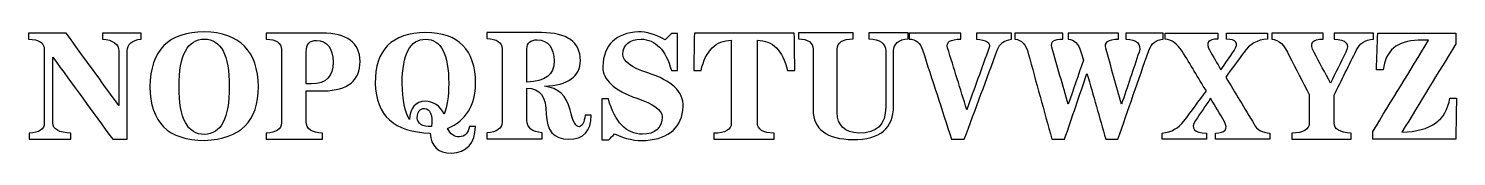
# Model space of a CAD drawing. Header units: millimetres. Extents: x -4388 to 3409, y 263 to 599.
# Drawn here: x -521 to 3409, y 263 to 598 of the extents above; entities that cross this region are included whole.
import ezdxf

# ---------------------------------------------------------------- set-up
doc = ezdxf.new("R2010")
doc.units = ezdxf.units.MM
doc.header["$MEASUREMENT"] = 0
doc.layers.add('layer 1', color=7, linetype='Continuous')

msp = doc.modelspace()

# ---------------------------------------------------------------- linework, layer by layer
at = {"layer": 'layer 1'}
for points, knots in [([(-520.5983, 578.4031), (-520.5983, 578.4031), (-520.5983, 578.4031), (-520.5983, 578.4031), (-520.5983, 578.4031), (-520.5983, 583.9657), (-520.5983, 589.5283), (-520.5983, 595.0655), (-520.5983, 595.0655), (-486.1559, 595.0655), (-451.7135, 595.0655), (-417.2712, 595.0655), (-417.2712, 595.0655), (-368.9349, 528.4159), (-320.5988, 461.7409), (-272.2625, 395.0659), (-272.2625, 395.0659), (-272.2625, 445.0785), (-272.2625, 495.0657), (-272.2625, 545.0783), (-272.2625, 545.0783), (-272.6944, 565.0935), (-287.7057, 576.2187), (-317.2714, 578.4031), (-317.2714, 578.4031), (-317.2714, 583.9657), (-317.2714, 589.5283), (-317.2714, 595.0655), (-317.2714, 595.0655), (-281.7114, 595.0655), (-246.1514, 595.0655), (-210.6168, 595.0655), (-210.6168, 595.0655), (-210.6168, 589.5283), (-210.6168, 583.9657), (-210.6168, 578.4031), (-210.6168, 578.4031), (-236.2454, 575.9393), (-249.0215, 564.8141), (-248.9454, 545.0783), (-248.9454, 545.0783), (-248.9454, 463.9761), (-248.9454, 382.8485), (-248.9454, 301.7463), (-248.9454, 301.7463), (-262.2803, 301.7463), (-275.6153, 301.7463), (-288.9504, 301.7463), (-288.9504, 301.7463), (-343.9414, 377.3113), (-398.9323, 452.8509), (-453.9487, 528.4159), (-453.9487, 528.4159), (-453.9487, 467.8623), (-453.9487, 407.3087), (-453.9487, 346.7551), (-453.9487, 346.7551), (-453.7201, 329.1783), (-437.0577, 319.7295), (-403.9361, 318.4087), (-403.9361, 318.4087), (-403.9361, 312.8461), (-403.9361, 307.3089), (-403.9361, 301.7463), (-403.9361, 301.7463), (-442.2647, 301.7463), (-480.5933, 301.7463), (-518.9473, 301.7463), (-518.9473, 301.7463), (-518.9473, 307.3089), (-518.9473, 312.8461), (-518.9473, 318.4087), (-518.9473, 318.4087), (-490.8803, 319.8819), (-476.9865, 329.3307), (-477.266, 346.7551), (-477.266, 346.7551), (-477.266, 414.5223), (-477.266, 482.2895), (-477.266, 550.0821), (-477.266, 550.0821), (-477.4691, 568.0399), (-491.9217, 577.4887), (-520.5983, 578.4031)], [0, 0, 0, 0, 0.047619048, 0.047619048, 0.047619048, 0.047619048, 0.095238095, 0.095238095, 0.095238095, 0.095238095, 0.142857143, 0.142857143, 0.142857143, 0.142857143, 0.19047619, 0.19047619, 0.19047619, 0.19047619, 0.238095238, 0.238095238, 0.238095238, 0.238095238, 0.285714286, 0.285714286, 0.285714286, 0.285714286, 0.333333333, 0.333333333, 0.333333333, 0.333333333, 0.380952381, 0.380952381, 0.380952381, 0.380952381, 0.428571429, 0.428571429, 0.428571429, 0.428571429, 0.476190476, 0.476190476, 0.476190476, 0.476190476, 0.523809524, 0.523809524, 0.523809524, 0.523809524, 0.571428571, 0.571428571, 0.571428571, 0.571428571, 0.619047619, 0.619047619, 0.619047619, 0.619047619, 0.666666667, 0.666666667, 0.666666667, 0.666666667, 0.714285714, 0.714285714, 0.714285714, 0.714285714, 0.761904762, 0.761904762, 0.761904762, 0.761904762, 0.80952381, 0.80952381, 0.80952381, 0.80952381, 0.857142857, 0.857142857, 0.857142857, 0.857142857, 0.904761905, 0.904761905, 0.904761905, 0.904761905, 0.952380952, 0.952380952, 0.952380952, 0.952380952, 1, 1, 1, 1]), ([(-186.4359, 446.7549), (-186.4359, 446.7549), (-186.4359, 446.7549), (-186.4359, 446.7549), (-186.4359, 446.7549), (-185.0897, 547.5421), (-135.1025, 598.0881), (-36.4489, 598.4183), (-36.4489, 598.4183), (61.0362, 596.4117), (110.4646, 545.8403), (111.8615, 446.7549), (111.8615, 446.7549), (112.5728, 352.0891), (63.1444, 302.6607), (-36.4489, 298.4189), (-36.4489, 298.4189), (-136.2201, 298.9777), (-186.2073, 348.4315), (-186.4359, 446.7549)], [0, 0, 0, 0, 0.2, 0.2, 0.2, 0.2, 0.4, 0.4, 0.4, 0.4, 0.6, 0.6, 0.6, 0.6, 0.8, 0.8, 0.8, 0.8, 1, 1, 1, 1]), ([(288.544, 301.7463), (288.544, 301.7463), (288.544, 301.7463), (288.544, 301.7463), (288.544, 301.7463), (236.8804, 301.7463), (185.1913, 301.7463), (133.5277, 301.7463), (133.5277, 301.7463), (133.5277, 307.3089), (133.5277, 312.8461), (133.5277, 318.4087), (133.5277, 318.4087), (161.1375, 320.2883), (175.0313, 329.7371), (175.2091, 346.7551), (175.2091, 346.7551), (175.2091, 414.5223), (175.2091, 482.2895), (175.2091, 550.0821), (175.2091, 550.0821), (174.8789, 567.8875), (160.9851, 577.3363), (133.5277, 578.4031), (133.5277, 578.4031), (133.5277, 583.9657), (133.5277, 589.5283), (133.5277, 595.0655), (133.5277, 595.0655), (184.6579, 595.0655), (235.7628, 595.0655), (286.8675, 595.0655), (286.8675, 595.0655), (356.0063, 595.1417), (391.0075, 569.0305), (391.8711, 516.7319), (391.8711, 516.7319), (391.9219, 464.0015), (358.5972, 436.7727), (291.8714, 435.0709), (291.8714, 435.0709), (275.7677, 435.0709), (259.6387, 435.0709), (243.5352, 435.0709), (243.5352, 435.0709), (243.5352, 406.7499), (243.5352, 378.4035), (243.5352, 350.0825), (243.5352, 350.0825), (243.7638, 330.1435), (258.7752, 319.6025), (288.544, 318.4087), (288.544, 318.4087), (288.544, 312.8461), (288.544, 307.3089), (288.544, 301.7463)], [0, 0, 0, 0, 0.071428571, 0.071428571, 0.071428571, 0.071428571, 0.142857143, 0.142857143, 0.142857143, 0.142857143, 0.214285714, 0.214285714, 0.214285714, 0.214285714, 0.285714286, 0.285714286, 0.285714286, 0.285714286, 0.357142857, 0.357142857, 0.357142857, 0.357142857, 0.428571429, 0.428571429, 0.428571429, 0.428571429, 0.5, 0.5, 0.5, 0.5, 0.571428571, 0.571428571, 0.571428571, 0.571428571, 0.642857143, 0.642857143, 0.642857143, 0.642857143, 0.714285714, 0.714285714, 0.714285714, 0.714285714, 0.785714286, 0.785714286, 0.785714286, 0.785714286, 0.857142857, 0.857142857, 0.857142857, 0.857142857, 0.928571429, 0.928571429, 0.928571429, 0.928571429, 1, 1, 1, 1]), ([(692.8357, 337.4079), (692.8357, 337.4079), (692.8357, 337.4079), (692.8357, 337.4079), (692.8357, 337.4079), (698.4999, 337.4079), (704.1387, 337.4079), (709.8029, 337.4079), (709.8029, 337.4079), (707.7455, 290.1131), (685.6476, 265.4243), (643.4835, 263.3669), (643.4835, 263.3669), (606.4757, 263.3669), (586.9431, 281.8835), (584.8857, 318.8913), (584.8857, 318.8913), (485.7749, 321.3043), (435.3813, 367.0497), (433.7558, 456.1275), (433.7558, 456.1275), (432.7144, 548.4057), (478.9677, 595.1925), (572.5667, 596.4625), (572.5667, 596.4625), (663.1431, 596.0307), (708.9139, 549.2693), (709.8029, 456.1275), (709.8029, 456.1275), (709.4727, 395.2183), (683.7679, 353.5877), (632.6885, 331.2357), (632.6885, 331.2357), (640.7912, 315.6909), (651.5861, 307.9947), (665.0735, 308.0963), (665.0735, 308.0963), (680.3643, 309.3155), (689.6353, 319.0945), (692.8357, 337.4079)], [0, 0, 0, 0, 0.1, 0.1, 0.1, 0.1, 0.2, 0.2, 0.2, 0.2, 0.3, 0.3, 0.3, 0.3, 0.4, 0.4, 0.4, 0.4, 0.5, 0.5, 0.5, 0.5, 0.6, 0.6, 0.6, 0.6, 0.7, 0.7, 0.7, 0.7, 0.8, 0.8, 0.8, 0.8, 0.9, 0.9, 0.9, 0.9, 1, 1, 1, 1]), ([(1011.047, 368.1419), (1011.047, 368.1419), (1011.047, 368.1419), (1011.047, 368.1419), (1011.047, 368.1419), (1016.5842, 368.1419), (1022.1468, 368.1419), (1027.7094, 368.1419), (1027.7094, 368.1419), (1027.7094, 323.6919), (1007.1608, 301.6447), (966.089, 302.0257), (966.089, 302.0257), (925.322, 302.7369), (904.7226, 325.7493), (904.2908, 371.0883), (904.2908, 371.0883), (904.2399, 418.9673), (886.4854, 442.9703), (851.027, 443.1227), (851.027, 443.1227), (851.027, 413.6841), (851.027, 384.2455), (851.027, 354.8069), (851.027, 354.8069), (851.2048, 333.2677), (865.0986, 321.6091), (892.7084, 319.8057), (892.7084, 319.8057), (892.7084, 314.2431), (892.7084, 308.6805), (892.7084, 303.1433), (892.7084, 303.1433), (842.137, 303.1433), (791.5909, 303.1433), (741.0449, 303.1433), (741.0449, 303.1433), (741.0449, 308.6805), (741.0449, 314.2431), (741.0449, 319.8057), (741.0449, 319.8057), (768.7817, 321.7361), (782.6501, 331.1849), (782.7009, 348.1267), (782.7009, 348.1267), (782.7009, 415.9193), (782.7009, 483.6865), (782.7009, 551.4537), (782.7009, 551.4537), (782.5231, 569.3353), (768.6293, 578.7841), (741.0449, 579.8001), (741.0449, 579.8001), (741.0449, 585.3627), (741.0449, 590.8999), (741.0449, 596.4625), (741.0449, 596.4625), (791.0321, 596.4625), (841.0448, 596.4625), (891.032, 596.4625), (891.032, 596.4625), (961.9742, 595.9037), (997.7628, 570.2497), (998.3977, 519.5767), (998.3977, 519.5767), (997.9406, 475.0505), (964.819, 451.2507), (899.033, 448.1265), (899.033, 448.1265), (937.0314, 443.6815), (960.5772, 422.0915), (969.6704, 383.3311), (969.6704, 383.3311), (977.2142, 350.5397), (986.0025, 334.9187), (996.0356, 336.4681), (996.0356, 336.4681), (1004.0112, 338.4239), (1009.0149, 348.9903), (1011.047, 368.1419)], [0, 0, 0, 0, 0.05, 0.05, 0.05, 0.05, 0.1, 0.1, 0.1, 0.1, 0.15, 0.15, 0.15, 0.15, 0.2, 0.2, 0.2, 0.2, 0.25, 0.25, 0.25, 0.25, 0.3, 0.3, 0.3, 0.3, 0.35, 0.35, 0.35, 0.35, 0.4, 0.4, 0.4, 0.4, 0.45, 0.45, 0.45, 0.45, 0.5, 0.5, 0.5, 0.5, 0.55, 0.55, 0.55, 0.55, 0.6, 0.6, 0.6, 0.6, 0.65, 0.65, 0.65, 0.65, 0.7, 0.7, 0.7, 0.7, 0.75, 0.75, 0.75, 0.75, 0.8, 0.8, 0.8, 0.8, 0.85, 0.85, 0.85, 0.85, 0.9, 0.9, 0.9, 0.9, 0.95, 0.95, 0.95, 0.95, 1, 1, 1, 1]), ([(1056.8686, 300.0699), (1056.8686, 300.0699), (1056.8686, 300.0699), (1056.8686, 300.0699), (1056.8686, 300.0699), (1056.8686, 337.8651), (1056.8686, 375.6349), (1056.8686, 413.4047), (1056.8686, 413.4047), (1062.9899, 413.4047), (1069.086, 413.4047), (1075.2073, 413.4047), (1075.2073, 413.4047), (1092.9874, 348.9649), (1124.1532, 316.3513), (1168.7302, 315.5385), (1168.7302, 315.5385), (1204.1632, 316.3513), (1222.2988, 332.4041), (1223.1878, 363.6969), (1223.1878, 363.6969), (1223.4164, 382.3913), (1200.2007, 399.5109), (1153.541, 415.0811), (1153.541, 415.0811), (1090.1934, 437.3061), (1058.9514, 466.3637), (1059.7642, 502.2539), (1059.7642, 502.2539), (1062.2788, 563.0361), (1095.1972, 595.0655), (1158.5447, 598.4183), (1158.5447, 598.4183), (1179.6522, 598.4183), (1204.0869, 591.1793), (1231.8745, 576.7521), (1231.8745, 576.7521), (1237.4371, 582.2893), (1242.9743, 587.8519), (1248.5369, 593.4145), (1248.5369, 593.4145), (1254.0995, 593.4145), (1259.6367, 593.4145), (1265.1993, 593.4145), (1265.1993, 593.4145), (1265.1993, 559.5309), (1265.1993, 525.6219), (1265.1993, 491.7383), (1265.1993, 491.7383), (1259.6367, 491.7383), (1254.0995, 491.7383), (1248.5369, 491.7383), (1248.5369, 491.7383), (1232.9922, 548.4057), (1205.2046, 577.3109), (1165.1995, 578.4031), (1165.1995, 578.4031), (1132.9924, 577.3109), (1116.3046, 563.4171), (1115.2124, 536.7471), (1115.2124, 536.7471), (1115.2124, 516.7319), (1137.9708, 499.5107), (1183.5383, 485.0835), (1183.5383, 485.0835), (1249.9848, 463.7221), (1282.5729, 432.6325), (1281.303, 391.7893), (1281.303, 391.7893), (1278.3566, 335.0965), (1244.092, 303.9561), (1178.5346, 298.4189), (1178.5346, 298.4189), (1150.8232, 296.5139), (1121.9179, 302.6353), (1091.8697, 316.7323), (1091.8697, 316.7323), (1086.7644, 311.1951), (1081.659, 305.6325), (1076.5282, 300.0699), (1076.5282, 300.0699), (1069.975, 300.0699), (1063.4218, 300.0699), (1056.8686, 300.0699)], [0, 0, 0, 0, 0.047619048, 0.047619048, 0.047619048, 0.047619048, 0.095238095, 0.095238095, 0.095238095, 0.095238095, 0.142857143, 0.142857143, 0.142857143, 0.142857143, 0.19047619, 0.19047619, 0.19047619, 0.19047619, 0.238095238, 0.238095238, 0.238095238, 0.238095238, 0.285714286, 0.285714286, 0.285714286, 0.285714286, 0.333333333, 0.333333333, 0.333333333, 0.333333333, 0.380952381, 0.380952381, 0.380952381, 0.380952381, 0.428571429, 0.428571429, 0.428571429, 0.428571429, 0.476190476, 0.476190476, 0.476190476, 0.476190476, 0.523809524, 0.523809524, 0.523809524, 0.523809524, 0.571428571, 0.571428571, 0.571428571, 0.571428571, 0.619047619, 0.619047619, 0.619047619, 0.619047619, 0.666666667, 0.666666667, 0.666666667, 0.666666667, 0.714285714, 0.714285714, 0.714285714, 0.714285714, 0.761904762, 0.761904762, 0.761904762, 0.761904762, 0.80952381, 0.80952381, 0.80952381, 0.80952381, 0.857142857, 0.857142857, 0.857142857, 0.857142857, 0.904761905, 0.904761905, 0.904761905, 0.904761905, 0.952380952, 0.952380952, 0.952380952, 0.952380952, 1, 1, 1, 1]), ([(1311.8591, 595.0655), (1311.8591, 595.0655), (1311.8591, 595.0655), (1311.8591, 595.0655), (1311.8591, 595.0655), (1403.5277, 595.0655), (1495.1963, 595.0655), (1586.865, 595.0655), (1586.865, 595.0655), (1587.4237, 560.6231), (1587.9826, 526.1807), (1588.5414, 491.7383), (1588.5414, 491.7383), (1581.8611, 491.7383), (1575.2064, 491.7383), (1568.5262, 491.7383), (1568.5262, 491.7383), (1555.1912, 547.2881), (1527.429, 575.0757), (1485.2141, 575.0757), (1485.2141, 575.0757), (1485.2141, 498.9773), (1485.2141, 422.8535), (1485.2141, 346.7551), (1485.2141, 346.7551), (1485.2141, 328.7465), (1500.7843, 319.3231), (1531.8739, 318.4087), (1531.8739, 318.4087), (1531.8739, 312.8461), (1531.8739, 307.3089), (1531.8739, 301.7463), (1531.8739, 301.7463), (1476.3241, 301.7463), (1420.7489, 301.7463), (1365.1991, 301.7463), (1365.1991, 301.7463), (1365.1991, 307.3089), (1365.1991, 312.8461), (1365.1991, 318.4087), (1365.1991, 318.4087), (1397.4572, 318.7389), (1413.5608, 328.1877), (1413.5354, 346.7551), (1413.5354, 346.7551), (1413.5354, 422.8535), (1413.5354, 498.9773), (1413.5354, 575.0757), (1413.5354, 575.0757), (1371.3205, 575.0757), (1343.5329, 547.2881), (1330.1979, 491.7383), (1330.1979, 491.7383), (1323.5431, 491.7383), (1316.863, 491.7383), (1310.2082, 491.7383), (1310.2082, 491.7383), (1310.7669, 526.1807), (1311.3257, 560.6231), (1311.8591, 595.0655)], [0, 0, 0, 0, 0.066666667, 0.066666667, 0.066666667, 0.066666667, 0.133333333, 0.133333333, 0.133333333, 0.133333333, 0.2, 0.2, 0.2, 0.2, 0.266666667, 0.266666667, 0.266666667, 0.266666667, 0.333333333, 0.333333333, 0.333333333, 0.333333333, 0.4, 0.4, 0.4, 0.4, 0.466666667, 0.466666667, 0.466666667, 0.466666667, 0.533333333, 0.533333333, 0.533333333, 0.533333333, 0.6, 0.6, 0.6, 0.6, 0.666666667, 0.666666667, 0.666666667, 0.666666667, 0.733333333, 0.733333333, 0.733333333, 0.733333333, 0.8, 0.8, 0.8, 0.8, 0.866666667, 0.866666667, 0.866666667, 0.866666667, 0.933333333, 0.933333333, 0.933333333, 0.933333333, 1, 1, 1, 1]), ([(1598.5489, 595.9037), (1598.5489, 595.9037), (1598.5489, 595.9037), (1598.5489, 595.9037), (1598.5489, 595.9037), (1648.5361, 595.9037), (1698.5487, 595.9037), (1748.5359, 595.9037), (1748.5359, 595.9037), (1748.5359, 590.3665), (1748.5359, 584.8039), (1748.5359, 579.2413), (1748.5359, 579.2413), (1719.8594, 578.4031), (1705.4322, 568.9543), (1705.2036, 550.9203), (1705.2036, 550.9203), (1705.2036, 492.5765), (1705.2036, 434.2327), (1705.2036, 375.9143), (1705.2036, 375.9143), (1705.356, 339.2621), (1725.2696, 320.2883), (1764.9952, 319.0183), (1764.9952, 319.0183), (1814.0171, 318.0531), (1838.5282, 342.0307), (1838.5282, 390.9003), (1838.5282, 390.9003), (1838.5282, 442.5893), (1838.5282, 494.2529), (1838.5282, 545.9165), (1838.5282, 545.9165), (1838.579, 566.5921), (1823.0087, 577.6919), (1791.8684, 579.2413), (1791.8684, 579.2413), (1791.8684, 584.8039), (1791.8684, 590.3665), (1791.8684, 595.9037), (1791.8684, 595.9037), (1827.9872, 595.9037), (1864.0805, 595.9037), (1900.1993, 595.9037), (1900.1993, 595.9037), (1900.1993, 590.3665), (1900.1993, 584.8039), (1900.1993, 579.2413), (1900.1993, 579.2413), (1873.7833, 577.1331), (1860.4484, 566.0079), (1860.1944, 545.9165), (1860.1944, 545.9165), (1860.1944, 495.3451), (1860.1944, 444.7991), (1860.1944, 394.2531), (1860.1944, 394.2531), (1860.1944, 332.0231), (1822.9833, 300.9081), (1748.5359, 300.9081), (1748.5359, 300.9081), (1676.3237, 302.0257), (1639.6461, 329.2545), (1638.5286, 382.5691), (1638.5286, 382.5691), (1638.5286, 438.6777), (1638.5286, 494.8117), (1638.5286, 550.9203), (1638.5286, 550.9203), (1638.3508, 568.6749), (1625.0158, 578.1237), (1598.5489, 579.2413), (1598.5489, 579.2413), (1598.5489, 584.8039), (1598.5489, 590.3665), (1598.5489, 595.9037)], [0, 0, 0, 0, 0.052631579, 0.052631579, 0.052631579, 0.052631579, 0.105263158, 0.105263158, 0.105263158, 0.105263158, 0.157894737, 0.157894737, 0.157894737, 0.157894737, 0.210526316, 0.210526316, 0.210526316, 0.210526316, 0.263157895, 0.263157895, 0.263157895, 0.263157895, 0.315789474, 0.315789474, 0.315789474, 0.315789474, 0.368421053, 0.368421053, 0.368421053, 0.368421053, 0.421052632, 0.421052632, 0.421052632, 0.421052632, 0.473684211, 0.473684211, 0.473684211, 0.473684211, 0.526315789, 0.526315789, 0.526315789, 0.526315789, 0.578947368, 0.578947368, 0.578947368, 0.578947368, 0.631578947, 0.631578947, 0.631578947, 0.631578947, 0.684210526, 0.684210526, 0.684210526, 0.684210526, 0.736842105, 0.736842105, 0.736842105, 0.736842105, 0.789473684, 0.789473684, 0.789473684, 0.789473684, 0.842105263, 0.842105263, 0.842105263, 0.842105263, 0.894736842, 0.894736842, 0.894736842, 0.894736842, 0.947368421, 0.947368421, 0.947368421, 0.947368421, 1, 1, 1, 1]), ([(1903.1966, 578.4031), (1903.1966, 578.4031), (1903.1966, 578.4031), (1903.1966, 578.4031), (1903.1966, 578.4031), (1903.1966, 583.9657), (1903.1966, 589.5283), (1903.1966, 595.0655), (1903.1966, 595.0655), (1950.4151, 595.0655), (1997.6592, 595.0655), (2044.8777, 595.0655), (2044.8777, 595.0655), (2044.8777, 589.5283), (2044.8777, 583.9657), (2044.8777, 578.4031), (2044.8777, 578.4031), (2016.3282, 578.1237), (2004.314, 570.1481), (2008.8352, 554.5271), (2008.8352, 554.5271), (2026.4119, 497.4787), (2043.9634, 440.4557), (2061.5401, 383.4073), (2061.5401, 383.4073), (2082.0888, 440.6335), (2102.6374, 497.8597), (2123.2113, 555.0859), (2123.2113, 555.0859), (2127.7072, 568.6495), (2116.0485, 576.4219), (2088.2102, 578.4031), (2088.2102, 578.4031), (2088.2102, 583.9657), (2088.2102, 589.5283), (2088.2102, 595.0655), (2088.2102, 595.0655), (2120.4173, 595.0655), (2152.65, 595.0655), (2184.8572, 595.0655), (2184.8572, 595.0655), (2184.8572, 589.5283), (2184.8572, 583.9657), (2184.8572, 578.4031), (2184.8572, 578.4031), (2163.9021, 574.7455), (2151.126, 565.2967), (2146.5286, 550.0821), (2146.5286, 550.0821), (2115.9724, 467.3035), (2085.4162, 384.5249), (2054.86, 301.7463), (2054.86, 301.7463), (2043.2014, 301.7463), (2031.5427, 301.7463), (2019.8587, 301.7463), (2019.8587, 301.7463), (1993.2141, 383.9661), (1966.5442, 466.1859), (1939.8741, 548.4057), (1939.8741, 548.4057), (1933.8797, 567.9891), (1921.6624, 577.9713), (1903.1966, 578.4031)], [0, 0, 0, 0, 0.0625, 0.0625, 0.0625, 0.0625, 0.125, 0.125, 0.125, 0.125, 0.1875, 0.1875, 0.1875, 0.1875, 0.25, 0.25, 0.25, 0.25, 0.3125, 0.3125, 0.3125, 0.3125, 0.375, 0.375, 0.375, 0.375, 0.4375, 0.4375, 0.4375, 0.4375, 0.5, 0.5, 0.5, 0.5, 0.5625, 0.5625, 0.5625, 0.5625, 0.625, 0.625, 0.625, 0.625, 0.6875, 0.6875, 0.6875, 0.6875, 0.75, 0.75, 0.75, 0.75, 0.8125, 0.8125, 0.8125, 0.8125, 0.875, 0.875, 0.875, 0.875, 0.9375, 0.9375, 0.9375, 0.9375, 1, 1, 1, 1]), ([(2340.864, 595.0655), (2340.864, 595.0655), (2340.864, 595.0655), (2340.864, 595.0655), (2340.864, 595.0655), (2386.9903, 595.0655), (2433.0914, 595.0655), (2479.1923, 595.0655), (2479.1923, 595.0655), (2479.1923, 589.5283), (2479.1923, 583.9657), (2479.1923, 578.4031), (2479.1923, 578.4031), (2451.1762, 577.9713), (2439.4921, 569.5131), (2444.1403, 553.0539), (2444.1403, 553.0539), (2458.5929, 501.4919), (2473.0709, 449.9553), (2487.5489, 398.4187), (2487.5489, 398.4187), (2503.6525, 446.5009), (2519.7816, 494.6085), (2535.9106, 542.6907), (2535.9106, 542.6907), (2542.8194, 565.2205), (2530.5765, 577.1331), (2499.2076, 578.4031), (2499.2076, 578.4031), (2499.2076, 583.9657), (2499.2076, 589.5283), (2499.2076, 595.0655), (2499.2076, 595.0655), (2533.6499, 595.0655), (2568.0923, 595.0655), (2602.5348, 595.0655), (2602.5348, 595.0655), (2602.5348, 589.5283), (2602.5348, 583.9657), (2602.5348, 578.4031), (2602.5348, 578.4031), (2582.6211, 576.9807), (2569.2861, 566.4397), (2562.5297, 546.7547), (2562.5297, 546.7547), (2534.2087, 465.0683), (2505.8623, 383.4073), (2477.5414, 301.7463), (2477.5414, 301.7463), (2466.4162, 301.7463), (2455.3164, 301.7463), (2444.1912, 301.7463), (2444.1912, 301.7463), (2426.97, 362.2999), (2409.7487, 422.8535), (2392.5275, 483.4071), (2392.5275, 483.4071), (2371.979, 422.8535), (2351.4303, 362.2999), (2330.8818, 301.7463), (2330.8818, 301.7463), (2319.1978, 301.7463), (2307.5391, 301.7463), (2295.8805, 301.7463), (2295.8805, 301.7463), (2274.2143, 380.6387), (2252.5482, 459.5311), (2230.882, 538.3981), (2230.882, 538.3981), (2224.913, 562.9599), (2212.6955, 576.2949), (2194.2044, 578.4031), (2194.2044, 578.4031), (2194.2044, 583.9657), (2194.2044, 589.5283), (2194.2044, 595.0655), (2194.2044, 595.0655), (2238.0955, 595.0655), (2281.9867, 595.0655), (2325.8779, 595.0655), (2325.8779, 595.0655), (2325.8779, 589.5283), (2325.8779, 583.9657), (2325.8779, 578.4031), (2325.8779, 578.4031), (2301.8495, 578.8095), (2291.7403, 571.4181), (2295.5504, 556.2289), (2295.5504, 556.2289), (2310.6634, 503.6255), (2325.751, 451.0221), (2340.864, 398.4187), (2340.864, 398.4187), (2354.7578, 438.9571), (2368.6515, 479.5209), (2382.5453, 520.0847), (2382.5453, 520.0847), (2380.3102, 527.8571), (2378.1004, 535.6295), (2375.8651, 543.4019), (2375.8651, 543.4019), (2369.3628, 565.4745), (2357.6788, 577.1331), (2340.864, 578.4031), (2340.864, 578.4031), (2340.864, 583.9657), (2340.864, 589.5283), (2340.864, 595.0655)], [0, 0, 0, 0, 0.037037037, 0.037037037, 0.037037037, 0.037037037, 0.074074074, 0.074074074, 0.074074074, 0.074074074, 0.111111111, 0.111111111, 0.111111111, 0.111111111, 0.148148148, 0.148148148, 0.148148148, 0.148148148, 0.185185185, 0.185185185, 0.185185185, 0.185185185, 0.222222222, 0.222222222, 0.222222222, 0.222222222, 0.259259259, 0.259259259, 0.259259259, 0.259259259, 0.296296296, 0.296296296, 0.296296296, 0.296296296, 0.333333333, 0.333333333, 0.333333333, 0.333333333, 0.37037037, 0.37037037, 0.37037037, 0.37037037, 0.407407407, 0.407407407, 0.407407407, 0.407407407, 0.444444444, 0.444444444, 0.444444444, 0.444444444, 0.481481481, 0.481481481, 0.481481481, 0.481481481, 0.518518519, 0.518518519, 0.518518519, 0.518518519, 0.555555556, 0.555555556, 0.555555556, 0.555555556, 0.592592593, 0.592592593, 0.592592593, 0.592592593, 0.62962963, 0.62962963, 0.62962963, 0.62962963, 0.666666667, 0.666666667, 0.666666667, 0.666666667, 0.703703704, 0.703703704, 0.703703704, 0.703703704, 0.740740741, 0.740740741, 0.740740741, 0.740740741, 0.777777778, 0.777777778, 0.777777778, 0.777777778, 0.814814815, 0.814814815, 0.814814815, 0.814814815, 0.851851852, 0.851851852, 0.851851852, 0.851851852, 0.888888889, 0.888888889, 0.888888889, 0.888888889, 0.925925926, 0.925925926, 0.925925926, 0.925925926, 0.962962963, 0.962962963, 0.962962963, 0.962962963, 1, 1, 1, 1]), ([(2896.0317, 301.7463), (2896.0317, 301.7463), (2896.0317, 301.7463), (2896.0317, 301.7463), (2896.0317, 301.7463), (2896.0317, 307.3089), (2896.0317, 312.8461), (2896.0317, 318.4087), (2896.0317, 318.4087), (2873.9845, 320.5169), (2859.5574, 328.8481), (2852.6993, 343.4023), (2852.6993, 343.4023), (2826.5882, 386.7347), (2800.477, 430.0671), (2774.3657, 473.3995), (2774.3657, 473.3995), (2791.0281, 496.1833), (2807.6906, 518.9671), (2824.3783, 541.7509), (2824.3783, 541.7509), (2839.5675, 564.2807), (2861.2338, 576.4981), (2889.377, 578.4031), (2889.377, 578.4031), (2889.377, 583.9657), (2889.377, 589.5283), (2889.377, 595.0655), (2889.377, 595.0655), (2851.5817, 595.0655), (2813.8119, 595.0655), (2776.0421, 595.0655), (2776.0421, 595.0655), (2776.0421, 589.5283), (2776.0421, 583.9657), (2776.0421, 578.4031), (2776.0421, 578.4031), (2803.4995, 577.7681), (2810.7386, 567.2017), (2797.7084, 546.7547), (2797.7084, 546.7547), (2785.4909, 528.9747), (2773.2482, 511.1947), (2761.0307, 493.4147), (2761.0307, 493.4147), (2750.4897, 511.7535), (2739.9234, 530.0669), (2729.357, 548.4057), (2729.357, 548.4057), (2718.5365, 567.9891), (2726.3089, 577.9713), (2752.6995, 578.4031), (2752.6995, 578.4031), (2752.6995, 583.9657), (2752.6995, 589.5283), (2752.6995, 595.0655), (2752.6995, 595.0655), (2704.3634, 595.0655), (2656.0271, 595.0655), (2607.6909, 595.0655), (2607.6909, 595.0655), (2607.6909, 589.5283), (2607.6909, 583.9657), (2607.6909, 578.4031), (2607.6909, 578.4031), (2625.3948, 577.2601), (2640.9395, 566.1603), (2654.3762, 545.0783), (2654.3762, 545.0783), (2676.6012, 508.4007), (2698.8262, 471.7485), (2721.0258, 435.0709), (2721.0258, 435.0709), (2700.4771, 407.3087), (2679.9285, 379.5211), (2659.3799, 351.7335), (2659.3799, 351.7335), (2644.9273, 332.8613), (2624.9375, 321.7361), (2599.3598, 318.4087), (2599.3598, 318.4087), (2599.3598, 312.8461), (2599.3598, 307.3089), (2599.3598, 301.7463), (2599.3598, 301.7463), (2639.9235, 301.7463), (2680.4873, 301.7463), (2721.0258, 301.7463), (2721.0258, 301.7463), (2721.0258, 307.3089), (2721.0258, 312.8461), (2721.0258, 318.4087), (2721.0258, 318.4087), (2687.2437, 319.8057), (2677.2361, 331.4643), (2691.0283, 353.4099), (2691.0283, 353.4099), (2704.9221, 373.9585), (2718.8159, 394.5325), (2732.7097, 415.0811), (2732.7097, 415.0811), (2745.4859, 393.4149), (2758.2621, 371.7487), (2771.0384, 350.0825), (2771.0384, 350.0825), (2781.4269, 329.9403), (2773.0957, 319.3739), (2746.0448, 318.4087), (2746.0448, 318.4087), (2746.0448, 312.8461), (2746.0448, 307.3089), (2746.0448, 301.7463), (2746.0448, 301.7463), (2796.032, 301.7463), (2846.0446, 301.7463), (2896.0317, 301.7463)], [0, 0, 0, 0, 0.034482759, 0.034482759, 0.034482759, 0.034482759, 0.068965517, 0.068965517, 0.068965517, 0.068965517, 0.103448276, 0.103448276, 0.103448276, 0.103448276, 0.137931034, 0.137931034, 0.137931034, 0.137931034, 0.172413793, 0.172413793, 0.172413793, 0.172413793, 0.206896552, 0.206896552, 0.206896552, 0.206896552, 0.24137931, 0.24137931, 0.24137931, 0.24137931, 0.275862069, 0.275862069, 0.275862069, 0.275862069, 0.310344828, 0.310344828, 0.310344828, 0.310344828, 0.344827586, 0.344827586, 0.344827586, 0.344827586, 0.379310345, 0.379310345, 0.379310345, 0.379310345, 0.413793103, 0.413793103, 0.413793103, 0.413793103, 0.448275862, 0.448275862, 0.448275862, 0.448275862, 0.482758621, 0.482758621, 0.482758621, 0.482758621, 0.517241379, 0.517241379, 0.517241379, 0.517241379, 0.551724138, 0.551724138, 0.551724138, 0.551724138, 0.586206897, 0.586206897, 0.586206897, 0.586206897, 0.620689655, 0.620689655, 0.620689655, 0.620689655, 0.655172414, 0.655172414, 0.655172414, 0.655172414, 0.689655172, 0.689655172, 0.689655172, 0.689655172, 0.724137931, 0.724137931, 0.724137931, 0.724137931, 0.75862069, 0.75862069, 0.75862069, 0.75862069, 0.793103448, 0.793103448, 0.793103448, 0.793103448, 0.827586207, 0.827586207, 0.827586207, 0.827586207, 0.862068966, 0.862068966, 0.862068966, 0.862068966, 0.896551724, 0.896551724, 0.896551724, 0.896551724, 0.931034483, 0.931034483, 0.931034483, 0.931034483, 0.965517241, 0.965517241, 0.965517241, 0.965517241, 1, 1, 1, 1]), ([(2901.0355, 578.4031), (2901.0355, 578.4031), (2901.0355, 578.4031), (2901.0355, 578.4031), (2901.0355, 578.4031), (2901.0355, 583.9657), (2901.0355, 589.5283), (2901.0355, 595.0655), (2901.0355, 595.0655), (2948.2541, 595.0655), (2995.4727, 595.0655), (3042.6913, 595.0655), (3042.6913, 595.0655), (3042.6913, 589.5283), (3042.6913, 583.9657), (3042.6913, 578.4031), (3042.6913, 578.4031), (3012.2621, 578.9619), (3003.9309, 566.7445), (3017.6977, 541.7509), (3017.6977, 541.7509), (3032.7092, 513.4045), (3047.6952, 485.0835), (3062.7065, 456.7371), (3062.7065, 456.7371), (3076.7528, 485.1089), (3090.7989, 513.4807), (3104.8706, 541.8525), (3104.8706, 541.8525), (3116.2751, 565.0935), (3105.5563, 577.2601), (3072.7142, 578.4031), (3072.7142, 578.4031), (3072.7142, 583.9657), (3072.7142, 589.5283), (3072.7142, 595.0655), (3072.7142, 595.0655), (3108.8076, 595.0655), (3144.9264, 595.0655), (3181.0452, 595.0655), (3181.0452, 595.0655), (3181.0452, 589.5283), (3181.0452, 583.9657), (3181.0452, 578.4031), (3181.0452, 578.4031), (3157.5755, 576.0155), (3142.0053, 566.0079), (3134.3599, 548.4057), (3134.3599, 548.4057), (3113.8113, 506.7497), (3093.2627, 465.0683), (3072.7142, 423.4123), (3072.7142, 423.4123), (3072.7142, 397.8599), (3072.7142, 372.3075), (3072.7142, 346.7551), (3072.7142, 346.7551), (3072.6633, 329.9657), (3088.2336, 320.5169), (3119.3739, 318.4087), (3119.3739, 318.4087), (3119.3739, 312.8461), (3119.3739, 307.3089), (3119.3739, 301.7463), (3119.3739, 301.7463), (3064.9163, 301.7463), (3010.4842, 301.7463), (2956.0266, 301.7463), (2956.0266, 301.7463), (2956.0266, 307.3089), (2956.0266, 312.8461), (2956.0266, 318.4087), (2956.0266, 318.4087), (2988.3099, 319.5263), (3004.4136, 328.9751), (3004.3627, 346.7551), (3004.3627, 346.7551), (3004.3627, 372.8663), (3004.3627, 398.9775), (3004.3627, 425.0887), (3004.3627, 425.0887), (2986.0239, 460.6233), (2967.7105, 496.1833), (2949.3718, 531.7433), (2949.3718, 531.7433), (2936.2654, 561.8677), (2920.1617, 577.4125), (2901.0355, 578.4031)], [0, 0, 0, 0, 0.045454545, 0.045454545, 0.045454545, 0.045454545, 0.090909091, 0.090909091, 0.090909091, 0.090909091, 0.136363636, 0.136363636, 0.136363636, 0.136363636, 0.181818182, 0.181818182, 0.181818182, 0.181818182, 0.227272727, 0.227272727, 0.227272727, 0.227272727, 0.272727273, 0.272727273, 0.272727273, 0.272727273, 0.318181818, 0.318181818, 0.318181818, 0.318181818, 0.363636364, 0.363636364, 0.363636364, 0.363636364, 0.409090909, 0.409090909, 0.409090909, 0.409090909, 0.454545455, 0.454545455, 0.454545455, 0.454545455, 0.5, 0.5, 0.5, 0.5, 0.545454545, 0.545454545, 0.545454545, 0.545454545, 0.590909091, 0.590909091, 0.590909091, 0.590909091, 0.636363636, 0.636363636, 0.636363636, 0.636363636, 0.681818182, 0.681818182, 0.681818182, 0.681818182, 0.727272727, 0.727272727, 0.727272727, 0.727272727, 0.772727273, 0.772727273, 0.772727273, 0.772727273, 0.818181818, 0.818181818, 0.818181818, 0.818181818, 0.863636364, 0.863636364, 0.863636364, 0.863636364, 0.909090909, 0.909090909, 0.909090909, 0.909090909, 0.954545455, 0.954545455, 0.954545455, 0.954545455, 1, 1, 1, 1]), ([(3409.3657, 415.0811), (3409.3657, 415.0811), (3409.3657, 415.0811), (3409.3657, 415.0811), (3409.3657, 415.0811), (3403.2698, 415.0811), (3397.1483, 415.0811), (3391.027, 415.0811), (3391.027, 415.0811), (3382.1878, 354.1465), (3338.2966, 323.0315), (3259.3787, 321.7361), (3259.3787, 321.7361), (3308.8072, 402.8637), (3358.2609, 483.9659), (3407.7148, 565.0681), (3407.7148, 565.0681), (3407.7148, 575.0757), (3407.7148, 585.0833), (3407.7148, 595.0655), (3407.7148, 595.0655), (3336.0359, 595.0655), (3264.3572, 595.0655), (3192.7037, 595.0655), (3192.7037, 595.0655), (3191.5861, 561.1819), (3190.4685, 527.2983), (3189.3764, 493.4147), (3189.3764, 493.4147), (3195.4723, 493.4147), (3201.5937, 493.4147), (3207.7152, 493.4147), (3207.7152, 493.4147), (3213.9127, 546.5515), (3246.1454, 573.7803), (3304.3622, 575.0757), (3304.3622, 575.0757), (3313.8109, 575.0757), (3323.2597, 575.0757), (3332.7086, 575.0757), (3332.7086, 575.0757), (3281.6037, 491.1795), (3230.4735, 407.3087), (3179.3687, 323.4125), (3179.3687, 323.4125), (3179.3687, 316.1989), (3179.3687, 308.9599), (3179.3687, 301.7463), (3179.3687, 301.7463), (3255.4925, 301.7463), (3331.5909, 301.7463), (3407.7148, 301.7463), (3407.7148, 301.7463), (3408.2481, 339.5161), (3408.807, 377.3113), (3409.3657, 415.0811)], [0, 0, 0, 0, 0.071428571, 0.071428571, 0.071428571, 0.071428571, 0.142857143, 0.142857143, 0.142857143, 0.142857143, 0.214285714, 0.214285714, 0.214285714, 0.214285714, 0.285714286, 0.285714286, 0.285714286, 0.285714286, 0.357142857, 0.357142857, 0.357142857, 0.357142857, 0.428571429, 0.428571429, 0.428571429, 0.428571429, 0.5, 0.5, 0.5, 0.5, 0.571428571, 0.571428571, 0.571428571, 0.571428571, 0.642857143, 0.642857143, 0.642857143, 0.642857143, 0.714285714, 0.714285714, 0.714285714, 0.714285714, 0.785714286, 0.785714286, 0.785714286, 0.785714286, 0.857142857, 0.857142857, 0.857142857, 0.857142857, 0.928571429, 0.928571429, 0.928571429, 0.928571429, 1, 1, 1, 1]), ([(-106.4259, 446.7549), (-106.4259, 446.7549), (-106.4259, 446.7549), (-106.4259, 446.7549), (-106.4259, 446.7549), (-106.4259, 358.9725), (-83.1087, 315.0813), (-36.4489, 315.0813), (-36.4489, 315.0813), (9.4234, 316.0973), (32.2072, 359.9885), (31.877, 446.7549), (31.877, 446.7549), (31.7754, 534.7151), (8.9916, 578.6063), (-36.4489, 578.4031), (-36.4489, 578.4031), (-83.1087, 578.4031), (-106.4259, 534.5119), (-106.4259, 446.7549)], [0, 0, 0, 0, 0.2, 0.2, 0.2, 0.2, 0.4, 0.4, 0.4, 0.4, 0.6, 0.6, 0.6, 0.6, 0.8, 0.8, 0.8, 0.8, 1, 1, 1, 1]), ([(243.5352, 543.4019), (243.5352, 543.4019), (243.5352, 543.4019), (243.5352, 543.4019), (243.5352, 543.4019), (243.5352, 513.9633), (243.5352, 484.5247), (243.5352, 455.0861), (243.5352, 455.0861), (248.539, 455.0861), (253.5428, 455.0861), (258.5465, 455.0861), (258.5465, 455.0861), (298.5261, 455.0861), (318.2873, 475.0251), (317.7539, 514.9285), (317.7539, 514.9285), (316.6363, 553.9937), (301.3964, 573.9327), (272.0339, 574.6947), (272.0339, 574.6947), (253.0348, 574.9487), (243.5352, 564.5093), (243.5352, 543.4019)], [0, 0, 0, 0, 0.166666667, 0.166666667, 0.166666667, 0.166666667, 0.333333333, 0.333333333, 0.333333333, 0.333333333, 0.5, 0.5, 0.5, 0.5, 0.666666667, 0.666666667, 0.666666667, 0.666666667, 0.833333333, 0.833333333, 0.833333333, 0.833333333, 1, 1, 1, 1]), ([(527.8373, 355.8991), (527.8373, 355.8991), (527.8373, 355.8991), (527.8373, 355.8991), (527.8373, 355.8991), (529.8947, 388.7921), (544.2711, 405.7593), (571.0173, 406.8007), (571.0173, 406.8007), (593.6233, 406.8007), (611.0985, 394.9643), (623.4429, 371.3169), (623.4429, 371.3169), (631.4694, 391.7131), (635.5841, 420.0087), (635.7873, 456.1275), (635.7873, 456.1275), (635.6603, 537.1535), (614.5783, 577.7681), (572.5667, 577.9713), (572.5667, 577.9713), (529.3867, 577.9713), (507.7967, 537.3567), (507.7967, 456.1275), (507.7967, 456.1275), (508.4317, 410.1281), (515.1119, 376.7271), (527.8373, 355.8991)], [0, 0, 0, 0, 0.142857143, 0.142857143, 0.142857143, 0.142857143, 0.285714286, 0.285714286, 0.285714286, 0.285714286, 0.428571429, 0.428571429, 0.428571429, 0.428571429, 0.571428571, 0.571428571, 0.571428571, 0.571428571, 0.714285714, 0.714285714, 0.714285714, 0.714285714, 0.857142857, 0.857142857, 0.857142857, 0.857142857, 1, 1, 1, 1]), ([(851.027, 551.4537), (851.027, 551.4537), (851.027, 551.4537), (851.027, 551.4537), (851.027, 551.4537), (851.027, 520.9229), (851.027, 490.3667), (851.027, 459.8105), (851.027, 459.8105), (901.4714, 460.4963), (926.4649, 479.9527), (926.0332, 518.1289), (926.0332, 518.1289), (925.2711, 555.2891), (909.7264, 574.7201), (879.3734, 576.4727), (879.3734, 576.4727), (860.4757, 576.4727), (851.027, 568.1415), (851.027, 551.4537)], [0, 0, 0, 0, 0.2, 0.2, 0.2, 0.2, 0.4, 0.4, 0.4, 0.4, 0.6, 0.6, 0.6, 0.6, 0.8, 0.8, 0.8, 0.8, 1, 1, 1, 1]), ([(569.4679, 386.7347), (569.4679, 386.7347), (569.4679, 386.7347), (569.4679, 386.7347), (569.4679, 386.7347), (556.2345, 386.5823), (549.5543, 378.3527), (549.4273, 362.0713), (549.4273, 362.0713), (549.4273, 344.1389), (562.5083, 335.7569), (588.6957, 336.8745), (588.6957, 336.8745), (591.6421, 369.4119), (585.2413, 386.0235), (569.4679, 386.7347)], [0, 0, 0, 0, 0.25, 0.25, 0.25, 0.25, 0.5, 0.5, 0.5, 0.5, 0.75, 0.75, 0.75, 0.75, 1, 1, 1, 1])]:
    msp.add_open_spline(points, degree=3, knots=knots, dxfattribs=at)

doc.saveas('drawing.dxf')
